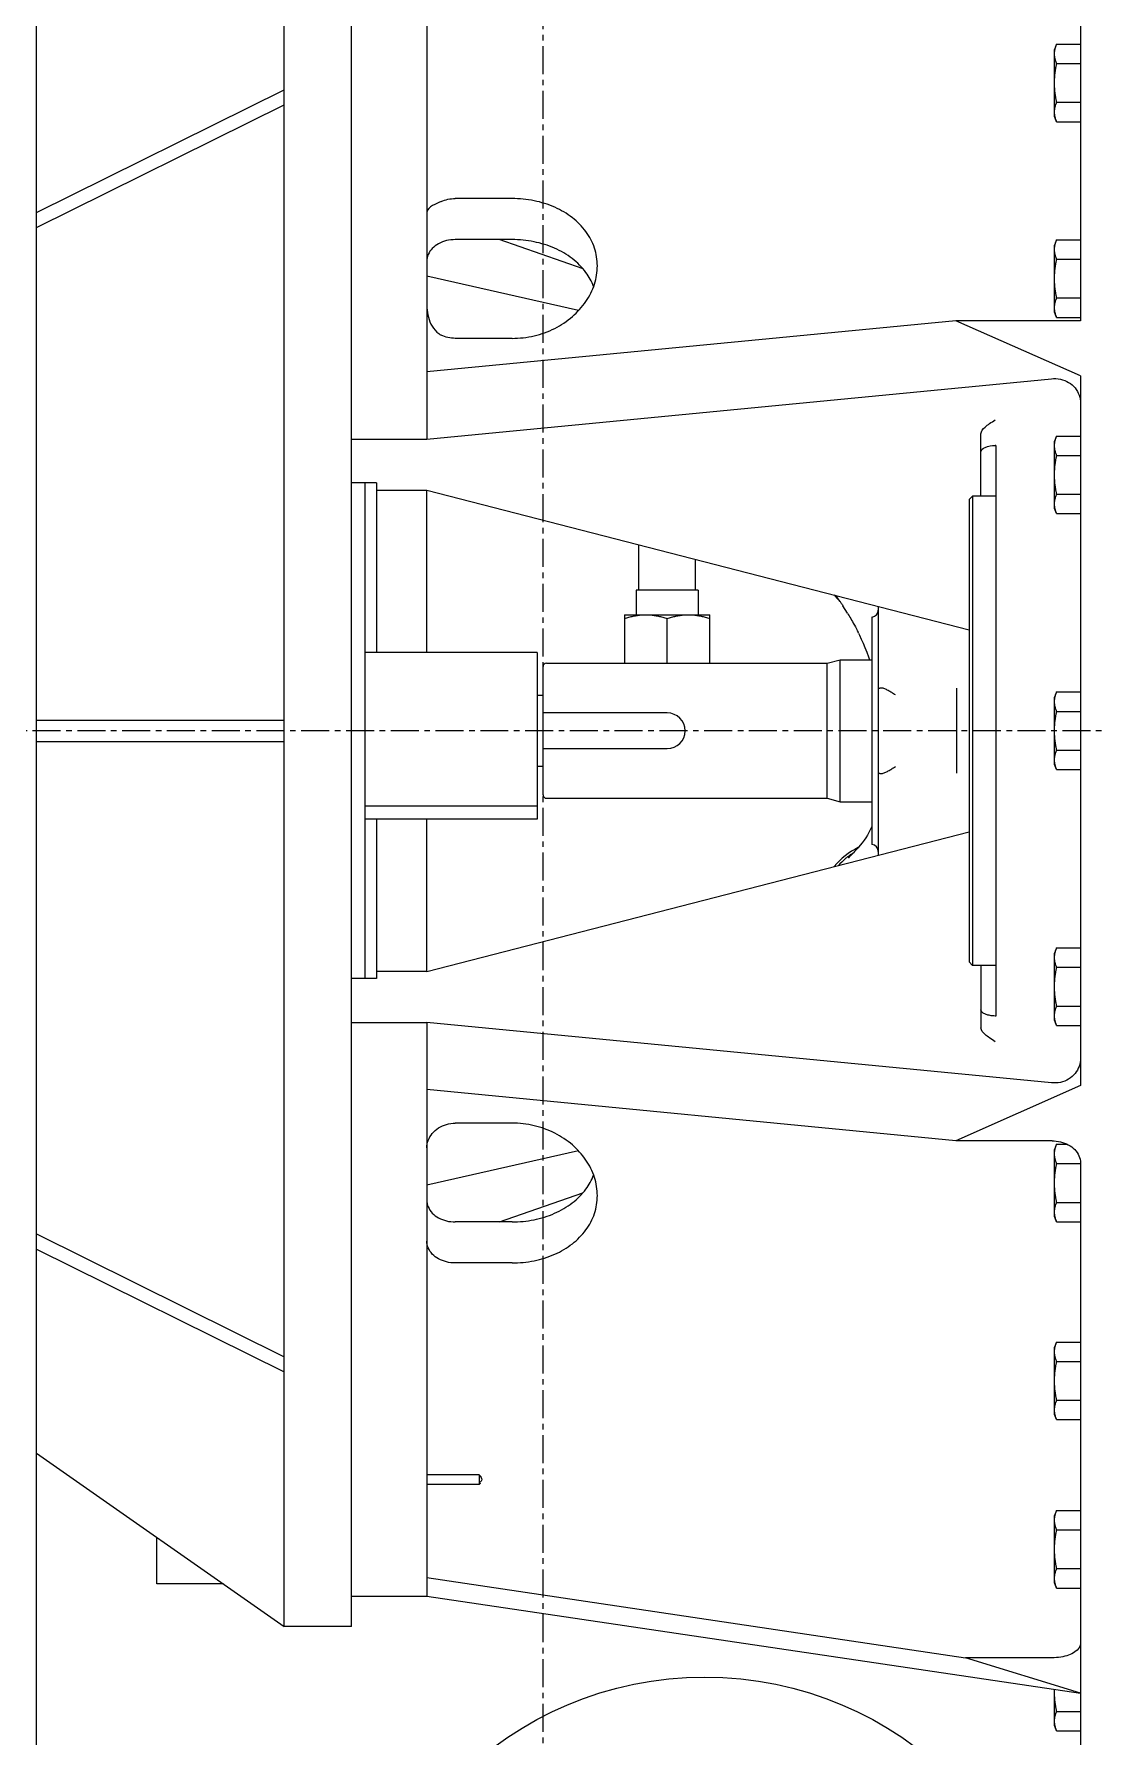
# Model space of a CAD drawing. Extents: x 0 to 160756, y 0 to 229247.
# Drawn here: x 95025 to 95500, y 88057 to 88817 of the extents above; entities that cross this region are included whole.
import ezdxf

# ---------------------------------------------------------------- set-up
doc = ezdxf.new("R2010")
doc.units = 0
doc.header["$LTSCALE"] = 10
doc.linetypes.add('XCM7Q30CDA-200K$0$xCUP-L40-M03-HVAC-EQ$0$xCUP-L40-M03-HVAC-EQ$0$XCUP-L40-HVAC-EQ$0$CENTER', pattern=[2, 1.25, -0.25, 0.25, -0.25])
doc.layers.add('XCM7Q30CDA-200K$0$xCUP-L40-M03-HVAC-EQ$0$xCUP-L40-M03-HVAC-EQ$0$XCUP-L40-HVAC-EQ$0$XCUP-L40-HVAC-機房EQ$0$U-CDA-EQ', color=3, linetype='Continuous', lineweight=25)

# ---------------------------------------------------------------- blocks, each defined once
blk = doc.blocks.new('XCM7Q30CDA-200K$0$xCUP-L40-M03-HVAC-EQ$0$xCUP-L40-M03-HVAC-EQ$0$XCUP-L40-HVAC-EQ$0$C700')
at = {"linetype": 'XCM7Q30CDA-200K$0$xCUP-L40-M03-HVAC-EQ$0$xCUP-L40-M03-HVAC-EQ$0$XCUP-L40-HVAC-EQ$0$CENTER'}
for p, q in [((0, -1797.64), (0, 2152.57)), ((-866.88, 126.86), (987.59, 126.86))]:
    blk.add_line(p, q, dxfattribs=at)
at = {"linetype": 'Continuous'}
for p, q in [((-525.54, 353.13), (525.54, 353.13)), ((-322.43, 353.13), (-399.87, 242.43)), ((-231.36, 353.13), (-286.12, 242.43)), ((-224.62, 353.13), (-279.39, 242.43)), ((-4.76, 353.13), (-4.76, 242.43)), ((4.76, 353.13), (4.76, 242.43)), ((224.62, 353.13), (279.39, 242.43)), ((231.36, 353.13), (286.12, 242.43)), ((-380.83, 299.36), (-360.05, 299.36)), ((-380.83, 269.65), (-380.83, 299.36)), ((-399.87, 212.47), (-399.87, 242.43)), ((-399.84, 242.43), (-286.1, 242.43)), ((-279.37, 242.43), (-4.76, 242.43)), ((4.76, 242.43), (279.37, 242.43)), ((286.1, 242.43), (399.84, 242.43)), ((-399.87, 212.47), (399.87, 212.47)), ((-386.25, 212.47), (-130.19, 212.47)), ((-386.25, 212.47), (-386.25, 178.76)), ((-130.19, 212.47), (-130.19, 178.76)), ((-110.65, 201.3), (-110.65, 212.47)), ((110.65, 206.48), (-110.65, 206.48)), ((-39.48, 129.5), (-39.48, 206.48)), ((-33.53, 206.48), (-33.53, 129.5)), ((34.99, 129.5), (34.99, 206.48)), ((110.65, 201.3), (110.65, 212.47)), ((130.19, 212.47), (386.25, 212.47)), ((130.19, 212.47), (130.19, 178.76)), ((-39.48, 201.3), (-110.65, 201.3)), ((-107.45, 178.76), (-107.45, 201.3)), ((110.65, 201.3), (34.99, 201.3)), ((107.45, 201.3), (107.45, 178.76)), ((-386.25, 178.76), (-429.64, -113.21)), ((-378.03, 178.76), (-413.79, -61.83)), ((-130.19, 178.76), (-386.25, 178.76)), ((-336.41, 155.35), (-336.41, 178.76)), ((-332.11, 155.35), (-332.11, 178.76)), ((-187.56, 110.99), (-202.89, 178.76)), ((-183.04, -57.58), (-160.19, 178.76)), ((-157.15, -100.22), (-130.19, 178.76)), ((-107.45, 178.76), (-39.48, 178.76)), ((-107.45, 178.76), (-45.1, -63.46)), ((34.99, 178.76), (107.45, 178.76)), ((107.45, 178.76), (45.1, -63.46)), ((386.25, 178.76), (130.19, 178.76)), ((130.19, 178.76), (157.15, -100.22)), ((183.04, -57.58), (160.19, 178.76)), ((187.56, 110.99), (202.89, 178.76)), ((-237.56, 140.68), (-237.56, 166.07)), ((-219.24, 140.68), (-219.24, 166.07)), ((-175.16, 140.68), (-175.16, 166.07)), ((175.16, 140.68), (175.16, 166.07)), ((219.24, 140.68), (219.24, 166.07)), ((237.56, 140.68), (237.56, 166.07)), ((-332.11, 155.35), (-336.41, 155.35)), ((-332.78, 154.83), (-332.95, 154.72)), ((-219.24, 146.28), (-206.27, 109.07)), ((206.15, 108.97), (219.24, 146.39)), ((34.98, 129.5), (-39.48, 129.5)), ((-15.87, 129.5), (-15.87, 126.86)), ((15.87, 129.5), (15.87, 126.86)), ((-30.14, 125.34), (-30.14, 0)), ((-28.62, 126.86), (28.62, 126.86)), ((-7.95, 126.86), (-7.95, 71.34)), ((7.95, 71.34), (7.95, 126.86)), ((30.14, 125.34), (30.14, 0)), ((51.8, 90.46), (30.14, 90.46)), ((51.8, 90.46), (51.8, 52.37)), ((62.69, 85.25), (51.8, 85.25)), ((62.69, 57.58), (62.69, 85.25)), ((62.69, 84.11), (83.09, 84.11)), ((30.14, 71.42), (50.1, 71.42)), ((62.69, 57.58), (51.8, 57.58)), ((62.69, 58.72), (76.55, 58.72)), ((30.14, 52.37), (51.8, 52.37)), ((-30.14, 0), (-31.73, -5.92)), ((-30.14, 0), (30.14, 0)), ((30.14, 0), (31.73, -5.92)), ((-31.73, -5.92), (31.73, -5.92)), ((-31.73, -5.92), (-31.73, -20.11)), ((31.73, -5.92), (31.73, -20.11)), ((52.47, -9.14), (55.8, -7.08)), ((57.91, -5.63), (57.63, -5.83)), ((-56.66, -9.55), (-56.74, -9.48)), ((-56.3, -9.94), (-56.66, -9.55)), ((-56.26, -9.24), (-56.33, -9.16)), ((-55.77, -10.5), (-56.3, -9.94)), ((-56.14, -9.4), (-56.26, -9.24)), ((-55.2, -11.08), (-55.77, -10.5)), ((-54.88, -11.4), (-55.2, -11.08)), ((-54.54, -11.73), (-54.87, -11.22)), ((-51.81, -14.26), (-51.81, -14.26)), ((43.54, -14.08), (44.04, -13.84)), ((47.18, -12.21), (46.36, -12.66)), ((48.06, -11.74), (47.18, -12.21)), ((-50.79, -20.11), (50.79, -20.11)), ((55.54, -22.9), (-55.54, -22.9)), ((-19.04, -23.64), (-19.04, -23.48)), ((-19.04, -23.64), (-19.04, -24.43)), ((-19.04, -23.73), (-19.04, -23.78)), ((-19.04, -23.78), (-19.04, -23.85)), ((19.04, -24.43), (19.04, -23.64)), ((19.04, -23.79), (19.04, -23.71)), ((19.04, -23.86), (19.04, -23.79)), ((-158.41, -113.21), (-183.04, -57.58)), ((-183.04, -100.52), (-183.04, -57.58)), ((-18.95, -57.94), (18.95, -57.94)), ((158.41, -113.21), (183.04, -57.58)), ((183.04, -113.21), (183.04, -57.58)), ((-429.64, -113.21), (-413.79, -61.83)), ((-413.79, -100.52), (-413.79, -61.83)), ((-104.73, -64.99), (-103.2, -63.46)), ((104.73, -64.99), (-104.73, -64.99)), ((-104.73, -75.4), (-104.73, -64.99)), ((103.2, -63.46), (-103.2, -63.46)), ((104.73, -64.99), (103.2, -63.46)), ((104.73, -75.4), (104.73, -64.99)), ((-104.73, -68.78), (-132.6, -68.78)), ((-127.33, -75.4), (-127.33, -75.13)), ((127.33, -75.4), (-127.33, -75.4)), ((93.67, -75.4), (-93.67, -75.4)), ((104.73, -68.78), (132.6, -68.78)), ((127.33, -75.4), (127.33, -75.13)), ((-446.38, -102.58), (-444.06, -101.61)), ((-446.38, -102.58), (-446.38, -113.21)), ((-444.06, -101.61), (-427.92, -101.61)), ((-437.72, -102.58), (-437.72, -113.21)), ((-382.66, -102.58), (-380.34, -101.61)), ((-382.66, -102.58), (-382.66, -113.21)), ((-380.34, -101.61), (-350.35, -101.61)), ((-374, -102.58), (-374, -113.21)), ((-356.69, -102.58), (-356.69, -113.21)), ((-348.03, -102.58), (-350.35, -101.61)), ((-348.03, -102.58), (-348.03, -113.21)), ((-307.5, -102.58), (-305.19, -101.61)), ((-307.5, -102.58), (-307.5, -113.21)), ((-305.19, -101.61), (-275.2, -101.61)), ((-298.85, -102.58), (-298.85, -113.21)), ((-281.54, -102.58), (-281.54, -113.21)), ((-272.88, -102.58), (-275.2, -101.61)), ((-272.88, -102.58), (-272.88, -113.21)), ((-219.15, -102.58), (-216.83, -101.61)), ((-219.15, -102.58), (-219.15, -113.21)), ((-216.83, -101.61), (-186.85, -101.61)), ((-210.5, -102.58), (-210.5, -113.21)), ((-193.18, -102.58), (-193.18, -113.21)), ((-184.53, -102.58), (-186.85, -101.61)), ((-184.53, -102.58), (-184.53, -107.19)), ((-131.56, -102.58), (-129.24, -101.61)), ((-131.56, -102.58), (-131.56, -113.21)), ((-129.24, -101.61), (-99.26, -101.61)), ((-122.91, -102.58), (-122.91, -113.21)), ((-105.59, -102.58), (-105.59, -113.21)), ((-96.94, -102.58), (-99.26, -101.61)), ((-96.94, -102.58), (-96.94, -113.21)), ((-17.31, -102.58), (-14.99, -101.61)), ((-17.31, -102.58), (-17.31, -113.21)), ((-14.99, -101.61), (14.99, -101.61)), ((-8.66, -102.58), (-8.66, -113.21)), ((8.66, -102.58), (8.66, -113.21)), ((17.31, -102.58), (14.99, -101.61)), ((17.31, -102.58), (17.31, -113.21)), ((96.94, -102.58), (99.26, -101.61)), ((96.94, -102.58), (96.94, -113.21)), ((99.26, -101.61), (129.24, -101.61)), ((105.59, -102.58), (105.59, -113.21)), ((122.91, -102.58), (122.91, -113.21)), ((131.56, -102.58), (129.24, -101.61)), ((131.56, -102.58), (131.56, -113.21)), ((184.53, -102.58), (186.85, -101.61)), ((184.53, -102.58), (184.53, -113.21)), ((186.85, -101.61), (216.83, -101.61)), ((193.18, -102.58), (193.18, -113.21)), ((210.5, -102.58), (210.5, -113.21)), ((219.15, -102.58), (216.83, -101.61)), ((219.15, -102.58), (219.15, -113.21)), ((271.86, -102.58), (274.18, -101.61)), ((271.86, -102.58), (271.86, -113.21)), ((274.18, -101.61), (304.17, -101.61)), ((280.52, -102.58), (280.52, -113.21)), ((297.83, -102.58), (297.83, -113.21)), ((306.49, -102.58), (304.17, -101.61)), ((306.49, -102.58), (306.49, -113.21)), ((-192.89, -113.21), (-558.58, -113.21)), ((158.41, -113.21), (-158.41, -113.21)), ((413.79, -113.21), (183.04, -113.21))]:
    blk.add_line(p, q, dxfattribs=at)
for points in [[(-335.88, 154.97), (-335.94, 155.01), (-335.99, 155.06), (-336.05, 155.1), (-336.1, 155.14), (-336.16, 155.18), (-336.22, 155.22), (-336.29, 155.26), (-336.35, 155.31), (-336.41, 155.35)], [(57.63, -5.83), (57.35, -6.04), (57.06, -6.24), (56.76, -6.45), (56.46, -6.66), (56.14, -6.87), (55.8, -7.08)], [(60.47, -3.75), (60.33, -3.84), (59.83, -4.21), (59.31, -4.59), (57.91, -5.63)], [(-52.63, -13.54), (-53.06, -13.15), (-53.51, -12.74), (-53.96, -12.31), (-54.42, -11.86), (-54.88, -11.4)], [(-51.81, -14.26), (-52.2, -13.92), (-52.63, -13.54)], [(-42.7, -20.11), (-43.07, -19.94), (-44.29, -19.34), (-45.47, -18.7), (-46.62, -18.03), (-47.73, -17.32), (-48.86, -16.55), (-50, -15.72), (-51.13, -14.82), (-51.81, -14.26)], [(43.54, -14.08), (42.71, -14.47), (40.93, -15.29)], [(45.22, -13.25), (44.63, -13.54), (44.04, -13.84)], [(46.36, -12.66), (45.79, -12.95), (45.22, -13.25)], [(52.47, -9.14), (51.9, -9.5), (51.29, -9.86), (50.68, -10.23), (50.05, -10.6), (49.41, -10.97), (48.76, -11.34), (48.06, -11.74)], [(40.93, -15.29), (39.06, -16.11), (37.1, -16.92), (35.04, -17.72), (32.93, -18.5), (31.73, -18.91)]]:
    blk.add_lwpolyline(points, dxfattribs=at)
blk.add_circle((-579.83, 54.61), 157.41, dxfattribs=at)
for centre, radius, start, end in [((-28.62, 125.34), 1.52, 90, 180), ((28.62, 125.34), 1.52, 0, 90), ((0, 71.34), 7.95, 180, 0), ((-80.74, -27.73), 31.74, 25.70904, 50.64521), ((80.74, -27.73), 31.74, 129.36343, 135.39677), ((-53.82, -19.86), 3.05, 270, 355.21981), ((53.82, -19.86), 3.05, 184.78019, 270)]:
    blk.add_arc(centre, radius, start, end, dxfattribs=at)
for points, knots in [([(-286.1, 242.47), (-284.98, 242.45), (-282.74, 242.42), (-280.49, 242.45), (-279.37, 242.47)], [0, 0, 0, 0, 3.3463, 6.732665, 6.732665, 6.732665, 6.732665]), ([(279.37, 242.47), (280.49, 242.45), (282.74, 242.42), (284.98, 242.45), (286.1, 242.47)], [0, 0, 0, 0, 3.386365, 6.732665, 6.732665, 6.732665, 6.732665]), ([(-237.56, 166.07), (-237.56, 167.38), (-237.25, 169.97), (-235.91, 173.53), (-233.77, 176.41), (-230.98, 178.31), (-228.83, 178.76), (-227.8, 178.76)], [0, 0, 0, 0, 3.942408, 7.752169, 11.273518, 14.547596, 17.653674, 17.653674, 17.653674, 17.653674]), ([(-209.55, 178.76), (-210.58, 178.76), (-212.72, 178.31), (-215.48, 176.4), (-217.61, 173.52), (-218.94, 169.97), (-219.24, 167.38), (-219.24, 166.07)], [0, 0, 0, 0, 3.090599, 6.350987, 9.863622, 13.669485, 17.610214, 17.610214, 17.610214, 17.610214]), ([(-186.2, 178.76), (-185.06, 178.76), (-182.7, 178.32), (-179.57, 176.44), (-177.1, 173.58), (-175.52, 170.01), (-175.16, 167.38), (-175.16, 166.07)], [0, 0, 0, 0, 3.442113, 7.023038, 10.737863, 14.61926, 18.570324, 18.570324, 18.570324, 18.570324]), ([(189.85, 178.76), (188.43, 178.76), (185.57, 178.46), (181.44, 177.07), (178.35, 174.94), (177.01, 173.1), (176.66, 172.41)], [0, 0, 0, 0, 4.270149, 8.543839, 12.978409, 15.282105, 15.282105, 15.282105, 15.282105]), ([(219.24, 166.07), (219.24, 167.38), (218.94, 169.97), (217.61, 173.52), (215.48, 176.4), (212.72, 178.31), (210.58, 178.76), (209.55, 178.76)], [0, 0, 0, 0, 3.94073, 7.746592, 11.259227, 14.519615, 17.610214, 17.610214, 17.610214, 17.610214]), ([(236.26, 172.41), (235.7, 173.68), (234.73, 175.98), (232.77, 178.76), (231.45, 178.76)], [0, 0, 0, 0, 4.167277, 8.134972, 8.134972, 8.134972, 8.134972]), ([(175.16, 166.07), (175.16, 167.17), (175.42, 169.36), (176.17, 171.44), (176.66, 172.41)], [0, 0, 0, 0, 3.301087, 6.565356, 6.565356, 6.565356, 6.565356]), ([(236.26, 172.41), (236.7, 171.43), (237.34, 169.34), (237.56, 167.16), (237.56, 166.07)], [0, 0, 0, 0, 3.219961, 6.511688, 6.511688, 6.511688, 6.511688]), ([(-333.71, 154.34), (-334.11, 154.21), (-334.97, 154.19), (-335.32, 154.87), (-335.41, 155.14)], [0, 0, 0, 0, 1.247475, 2.079965, 2.079965, 2.079965, 2.079965]), ([(-237.56, 140.68), (-237.56, 137.38), (-236.92, 130.85), (-234.06, 121.65), (-229.42, 113.65), (-223.18, 107.43), (-215.69, 103.48), (-210.21, 102.59), (-207.51, 102.59)], [0, 0, 0, 0, 9.888029, 19.522158, 28.704389, 37.363808, 45.606995, 53.694774, 53.694774, 53.694774, 53.694774]), ([(-219.24, 140.68), (-219.24, 137.4), (-218.61, 130.88), (-215.79, 121.69), (-211.18, 113.68), (-205.23, 107.7), (-200.55, 105.11), (-198.32, 104.26)], [0, 0, 0, 0, 9.841659, 19.485597, 28.65454, 37.291837, 44.462049, 44.462049, 44.462049, 44.462049]), ([(-207.51, 102.59), (-204.77, 102.59), (-199.11, 103.52), (-191.28, 107.44), (-184.49, 113.6), (-179.24, 121.56), (-175.92, 130.79), (-175.16, 137.38), (-175.16, 140.68)], [0, 0, 0, 0, 8.239363, 16.858144, 25.938619, 35.428096, 45.197746, 55.102292, 55.102292, 55.102292, 55.102292]), ([(175.16, 140.68), (175.16, 137.38), (175.92, 130.79), (179.24, 121.56), (184.49, 113.6), (191.28, 107.44), (199.11, 103.52), (204.77, 102.59), (207.51, 102.59)], [0, 0, 0, 0, 9.904546, 19.674196, 29.163673, 38.244148, 46.862929, 55.102292, 55.102292, 55.102292, 55.102292]), ([(198.32, 104.26), (200.55, 105.11), (205.23, 107.7), (211.18, 113.68), (215.79, 121.69), (218.61, 130.88), (219.24, 137.4), (219.24, 140.68)], [0, 0, 0, 0, 7.170212, 15.807509, 24.976452, 34.62039, 44.462049, 44.462049, 44.462049, 44.462049]), ([(207.51, 102.59), (210.21, 102.59), (215.69, 103.48), (223.18, 107.43), (229.42, 113.65), (234.06, 121.65), (236.92, 130.85), (237.56, 137.38), (237.56, 140.68)], [0, 0, 0, 0, 8.087778, 16.330966, 24.990385, 34.172615, 43.806745, 53.694774, 53.694774, 53.694774, 53.694774]), ([(50.1, 90.46), (50.32, 89.8), (50.71, 88.51), (51.19, 86.58), (51.54, 84.69), (51.75, 82.81), (51.8, 81.56), (51.8, 80.94)], [0, 0, 0, 0, 2.083036, 4.054181, 5.964309, 7.844216, 9.71271, 9.71271, 9.71271, 9.71271]), ([(51.8, 80.94), (51.8, 80.31), (51.75, 79.06), (51.54, 77.19), (51.19, 75.3), (50.71, 73.37), (50.32, 72.07), (50.1, 71.42)], [0, 0, 0, 0, 1.868888, 3.748999, 5.659089, 7.629735, 9.71271, 9.71271, 9.71271, 9.71271]), ([(50.1, 71.42), (50.32, 70.76), (50.71, 69.46), (51.19, 67.53), (51.54, 65.64), (51.75, 63.77), (51.8, 62.52), (51.8, 61.9)], [0, 0, 0, 0, 2.083036, 4.054181, 5.964309, 7.844216, 9.71271, 9.71271, 9.71271, 9.71271]), ([(51.8, 61.9), (51.8, 61.27), (51.75, 60.02), (51.54, 58.15), (51.19, 56.26), (50.71, 54.33), (50.32, 53.03), (50.1, 52.37)], [0, 0, 0, 0, 1.868888, 3.748999, 5.659089, 7.629735, 9.71271, 9.71271, 9.71271, 9.71271]), ([(-19.04, -23.48), (-19.04, -23.4), (-19.02, -23.23), (-18.92, -23.04), (-19, -22.9), (-19.04, -22.9)], [0, 0, 0, 0, 0.2563338, 0.5039485, 0.6135134, 0.6135134, 0.6135134, 0.6135134]), ([(-19.04, -24.43), (-19.04, -24.66), (-18.95, -25.15), (-18.68, -25.87), (-18.33, -26.61), (-17.92, -27.38), (-17.47, -28.15), (-16.99, -28.93), (-16.5, -29.72), (-16.16, -30.25), (-15.99, -30.52)], [0, 0, 0, 0, 0.693411, 1.468768, 2.302445, 3.171636, 4.067623, 4.985045, 5.917706, 6.865932, 6.865932, 6.865932, 6.865932]), ([(15.99, -30.52), (16.17, -30.25), (16.51, -29.71), (17.01, -28.9), (17.5, -28.1), (17.95, -27.31), (18.36, -26.55), (18.71, -25.8), (18.96, -25.11), (19.04, -24.64), (19.04, -24.43)], [0, 0, 0, 0, 0.966598, 1.920679, 2.857688, 3.769846, 4.64587, 5.46949, 6.217772, 6.866183, 6.866183, 6.866183, 6.866183]), ([(19.04, -22.9), (19, -22.9), (18.92, -23.04), (19.05, -23.28), (19.04, -23.5), (19.04, -23.64)], [0, 0, 0, 0, 0.1096535, 0.3571871, 0.7671039, 0.7671039, 0.7671039, 0.7671039]), ([(-138.8, -75.13), (-138.25, -74.29), (-137.22, -72.71), (-135.47, -70.38), (-133.75, -68.78), (-132.6, -68.78)], [0, 0, 0, 0, 3.00541, 5.58542, 9.041145, 9.041145, 9.041145, 9.041145]), ([(-127.27, -73.91), (-127.21, -73.2), (-126.88, -71.41), (-125.81, -68.78), (-124.53, -68.78)], [0, 0, 0, 0, 2.119439, 5.966227, 5.966227, 5.966227, 5.966227]), ([(124.53, -68.78), (125.41, -68.78), (127.07, -71.34), (127.33, -73.59), (127.33, -75.13)], [0, 0, 0, 0, 2.633413, 7.247799, 7.247799, 7.247799, 7.247799]), ([(132.6, -68.78), (133.75, -68.78), (135.47, -70.38), (137.22, -72.71), (138.25, -74.29), (138.8, -75.13)], [0, 0, 0, 0, 3.457205, 6.04065, 9.041083, 9.041083, 9.041083, 9.041083]), ([(-446.38, -102.58), (-446.27, -102.53), (-446.04, -102.44), (-445.7, -102.31), (-445.36, -102.19), (-445.02, -102.08), (-444.69, -101.99), (-444.36, -101.9), (-444.03, -101.83), (-443.7, -101.76), (-443.37, -101.71), (-443.04, -101.67), (-442.71, -101.64), (-442.38, -101.62), (-442.16, -101.61), (-442.05, -101.61)], [0, 0, 0, 0, 0.373871, 0.7385, 1.09539, 1.445899, 1.791187, 2.132285, 2.470092, 2.805371, 3.138764, 3.470805, 3.801927, 4.132484, 4.462773, 4.462773, 4.462773, 4.462773]), ([(-442.05, -101.61), (-441.94, -101.61), (-441.72, -101.62), (-441.39, -101.64), (-441.06, -101.67), (-440.73, -101.71), (-440.4, -101.76), (-440.07, -101.83), (-439.74, -101.9), (-439.41, -101.99), (-439.08, -102.08), (-438.75, -102.19), (-438.41, -102.31), (-438.07, -102.44), (-437.84, -102.53), (-437.72, -102.58)], [0, 0, 0, 0, 0.330296, 0.66086, 0.991988, 1.324035, 1.657432, 1.992713, 2.330519, 2.671611, 3.016891, 3.367389, 3.724274, 4.088898, 4.462773, 4.462773, 4.462773, 4.462773]), ([(-437.72, -102.58), (-437.49, -102.53), (-437.03, -102.44), (-436.35, -102.31), (-435.68, -102.19), (-435.01, -102.08), (-434.34, -101.99), (-433.68, -101.9), (-433.02, -101.83), (-432.37, -101.76), (-431.71, -101.71), (-431.05, -101.67), (-430.39, -101.64), (-429.73, -101.62), (-429.29, -101.61), (-429.07, -101.61)], [0, 0, 0, 0, 0.707744, 1.402415, 2.086664, 2.762875, 3.433051, 4.098922, 4.761941, 5.423249, 6.0837, 6.743873, 7.404091, 8.064468, 8.724964, 8.724964, 8.724964, 8.724964]), ([(-429.07, -101.61), (-428.85, -101.61), (-428.46, -101.62), (-428.08, -101.63), (-427.92, -101.63)], [0, 0, 0, 0, 0.66051, 1.150264, 1.150264, 1.150264, 1.150264]), ([(-407.45, -113.21), (-408.94, -113.21), (-411.24, -111.2), (-412.74, -107.82), (-413.61, -104.32), (-413.79, -101.81), (-413.79, -100.52)], [0, 0, 0, 0, 4.4849, 7.625982, 11.289316, 15.168417, 15.168417, 15.168417, 15.168417]), ([(-382.66, -102.58), (-382.54, -102.53), (-382.31, -102.44), (-381.97, -102.31), (-381.63, -102.19), (-381.3, -102.08), (-380.97, -101.99), (-380.64, -101.9), (-380.31, -101.83), (-379.98, -101.76), (-379.65, -101.71), (-379.32, -101.67), (-378.99, -101.64), (-378.66, -101.62), (-378.44, -101.61), (-378.33, -101.61)], [0, 0, 0, 0, 0.373871, 0.7385, 1.09539, 1.445899, 1.791187, 2.132285, 2.470092, 2.805371, 3.138764, 3.470805, 3.801927, 4.132484, 4.462773, 4.462773, 4.462773, 4.462773]), ([(-378.33, -101.61), (-378.22, -101.61), (-378, -101.62), (-377.67, -101.64), (-377.34, -101.67), (-377.01, -101.71), (-376.68, -101.76), (-376.35, -101.83), (-376.02, -101.9), (-375.69, -101.99), (-375.36, -102.08), (-375.02, -102.19), (-374.68, -102.31), (-374.34, -102.44), (-374.11, -102.53), (-374, -102.58)], [0, 0, 0, 0, 0.330296, 0.66086, 0.991988, 1.324035, 1.657432, 1.992713, 2.330519, 2.671611, 3.016891, 3.367389, 3.724274, 4.088898, 4.462773, 4.462773, 4.462773, 4.462773]), ([(-374, -102.58), (-373.77, -102.53), (-373.31, -102.44), (-372.63, -102.31), (-371.95, -102.19), (-371.28, -102.08), (-370.62, -101.99), (-369.96, -101.9), (-369.3, -101.83), (-368.64, -101.76), (-367.98, -101.71), (-367.32, -101.67), (-366.66, -101.64), (-366, -101.62), (-365.56, -101.61), (-365.34, -101.61)], [0, 0, 0, 0, 0.707744, 1.402415, 2.086664, 2.762875, 3.433051, 4.098922, 4.761941, 5.423249, 6.0837, 6.743873, 7.404091, 8.064468, 8.724964, 8.724964, 8.724964, 8.724964]), ([(-365.34, -101.61), (-365.12, -101.61), (-364.68, -101.62), (-364.02, -101.64), (-363.36, -101.67), (-362.7, -101.71), (-362.04, -101.76), (-361.39, -101.83), (-360.73, -101.9), (-360.07, -101.99), (-359.4, -102.08), (-358.73, -102.19), (-358.06, -102.31), (-357.38, -102.44), (-356.92, -102.53), (-356.69, -102.58)], [0, 0, 0, 0, 0.66051, 1.3209, 1.981131, 2.641315, 3.301773, 3.963084, 4.626102, 5.291963, 5.96212, 6.638309, 7.322549, 8.017213, 8.724964, 8.724964, 8.724964, 8.724964]), ([(-356.69, -102.58), (-356.57, -102.53), (-356.34, -102.44), (-356, -102.31), (-355.66, -102.19), (-355.33, -102.08), (-355, -101.99), (-354.67, -101.9), (-354.34, -101.83), (-354.01, -101.76), (-353.68, -101.71), (-353.35, -101.67), (-353.02, -101.64), (-352.69, -101.62), (-352.47, -101.61), (-352.36, -101.61)], [0, 0, 0, 0, 0.373871, 0.7385, 1.09539, 1.445899, 1.791187, 2.132285, 2.470092, 2.805371, 3.138764, 3.470805, 3.801927, 4.132484, 4.462773, 4.462773, 4.462773, 4.462773]), ([(-352.36, -101.61), (-352.25, -101.61), (-352.03, -101.62), (-351.7, -101.64), (-351.37, -101.67), (-351.04, -101.71), (-350.71, -101.76), (-350.38, -101.83), (-350.05, -101.9), (-349.72, -101.99), (-349.39, -102.08), (-349.05, -102.19), (-348.72, -102.31), (-348.37, -102.44), (-348.14, -102.53), (-348.03, -102.58)], [0, 0, 0, 0, 0.330296, 0.66086, 0.991988, 1.324035, 1.657432, 1.992713, 2.330519, 2.671611, 3.016891, 3.367389, 3.724274, 4.088898, 4.462773, 4.462773, 4.462773, 4.462773]), ([(-307.5, -102.58), (-307.39, -102.53), (-307.16, -102.44), (-306.82, -102.31), (-306.48, -102.19), (-306.15, -102.08), (-305.82, -101.99), (-305.49, -101.9), (-305.16, -101.83), (-304.83, -101.76), (-304.5, -101.71), (-304.17, -101.67), (-303.84, -101.64), (-303.51, -101.62), (-303.29, -101.61), (-303.18, -101.61)], [0, 0, 0, 0, 0.373871, 0.7385, 1.09539, 1.445899, 1.791187, 2.132285, 2.470092, 2.805371, 3.138764, 3.470805, 3.801927, 4.132484, 4.462773, 4.462773, 4.462773, 4.462773]), ([(-303.18, -101.61), (-303.07, -101.61), (-302.85, -101.62), (-302.52, -101.64), (-302.19, -101.67), (-301.86, -101.71), (-301.53, -101.76), (-301.2, -101.83), (-300.87, -101.9), (-300.54, -101.99), (-300.21, -102.08), (-299.87, -102.19), (-299.53, -102.31), (-299.19, -102.44), (-298.96, -102.53), (-298.85, -102.58)], [0, 0, 0, 0, 0.330296, 0.66086, 0.991988, 1.324035, 1.657432, 1.992713, 2.330519, 2.671611, 3.016891, 3.367389, 3.724274, 4.088898, 4.462773, 4.462773, 4.462773, 4.462773]), ([(-298.85, -102.58), (-298.62, -102.53), (-298.16, -102.44), (-297.48, -102.31), (-296.8, -102.19), (-296.13, -102.08), (-295.47, -101.99), (-294.81, -101.9), (-294.15, -101.83), (-293.49, -101.76), (-292.83, -101.71), (-292.17, -101.67), (-291.51, -101.64), (-290.85, -101.62), (-290.41, -101.61), (-290.19, -101.61)], [0, 0, 0, 0, 0.707744, 1.402415, 2.086664, 2.762875, 3.433051, 4.098922, 4.761941, 5.423249, 6.0837, 6.743873, 7.404091, 8.064468, 8.724964, 8.724964, 8.724964, 8.724964]), ([(-290.19, -101.61), (-289.97, -101.61), (-289.53, -101.62), (-288.87, -101.64), (-288.21, -101.67), (-287.55, -101.71), (-286.89, -101.76), (-286.24, -101.83), (-285.58, -101.9), (-284.92, -101.99), (-284.25, -102.08), (-283.58, -102.19), (-282.91, -102.31), (-282.23, -102.44), (-281.77, -102.53), (-281.54, -102.58)], [0, 0, 0, 0, 0.66051, 1.3209, 1.981131, 2.641315, 3.301773, 3.963084, 4.626102, 5.291963, 5.96212, 6.638309, 7.322549, 8.017213, 8.724964, 8.724964, 8.724964, 8.724964]), ([(-281.54, -102.58), (-281.42, -102.53), (-281.19, -102.44), (-280.85, -102.31), (-280.51, -102.19), (-280.18, -102.08), (-279.85, -101.99), (-279.52, -101.9), (-279.19, -101.83), (-278.86, -101.76), (-278.53, -101.71), (-278.2, -101.67), (-277.87, -101.64), (-277.54, -101.62), (-277.32, -101.61), (-277.21, -101.61)], [0, 0, 0, 0, 0.373871, 0.7385, 1.09539, 1.445899, 1.791187, 2.132285, 2.470092, 2.805371, 3.138764, 3.470805, 3.801927, 4.132484, 4.462773, 4.462773, 4.462773, 4.462773]), ([(-277.21, -101.61), (-277.1, -101.61), (-276.88, -101.62), (-276.55, -101.64), (-276.22, -101.67), (-275.89, -101.71), (-275.56, -101.76), (-275.23, -101.83), (-274.9, -101.9), (-274.57, -101.99), (-274.24, -102.08), (-273.9, -102.19), (-273.56, -102.31), (-273.22, -102.44), (-272.99, -102.53), (-272.88, -102.58)], [0, 0, 0, 0, 0.330296, 0.66086, 0.991988, 1.324035, 1.657432, 1.992713, 2.330519, 2.671611, 3.016891, 3.367389, 3.724274, 4.088898, 4.462773, 4.462773, 4.462773, 4.462773]), ([(-219.15, -102.58), (-219.04, -102.53), (-218.81, -102.44), (-218.47, -102.31), (-218.13, -102.19), (-217.8, -102.08), (-217.46, -101.99), (-217.13, -101.9), (-216.8, -101.83), (-216.47, -101.76), (-216.14, -101.71), (-215.81, -101.67), (-215.48, -101.64), (-215.15, -101.62), (-214.93, -101.61), (-214.82, -101.61)], [0, 0, 0, 0, 0.373871, 0.7385, 1.09539, 1.445899, 1.791187, 2.132285, 2.470092, 2.805371, 3.138764, 3.470805, 3.801927, 4.132484, 4.462773, 4.462773, 4.462773, 4.462773]), ([(-214.82, -101.61), (-214.71, -101.61), (-214.49, -101.62), (-214.16, -101.64), (-213.83, -101.67), (-213.5, -101.71), (-213.17, -101.76), (-212.85, -101.83), (-212.52, -101.9), (-212.19, -101.99), (-211.85, -102.08), (-211.52, -102.19), (-211.18, -102.31), (-210.84, -102.44), (-210.61, -102.53), (-210.5, -102.58)], [0, 0, 0, 0, 0.330296, 0.66086, 0.991988, 1.324035, 1.657432, 1.992713, 2.330519, 2.671611, 3.016891, 3.367389, 3.724274, 4.088898, 4.462773, 4.462773, 4.462773, 4.462773]), ([(-210.5, -102.58), (-210.26, -102.53), (-209.81, -102.44), (-209.12, -102.31), (-208.45, -102.19), (-207.78, -102.08), (-207.12, -101.99), (-206.46, -101.9), (-205.8, -101.83), (-205.14, -101.76), (-204.48, -101.71), (-203.82, -101.67), (-203.16, -101.64), (-202.5, -101.62), (-202.06, -101.61), (-201.84, -101.61)], [0, 0, 0, 0, 0.707744, 1.402415, 2.086664, 2.762875, 3.433051, 4.098922, 4.761941, 5.423249, 6.0837, 6.743873, 7.404091, 8.064468, 8.724964, 8.724964, 8.724964, 8.724964]), ([(-201.84, -101.61), (-201.62, -101.61), (-201.18, -101.62), (-200.52, -101.64), (-199.86, -101.67), (-199.2, -101.71), (-198.54, -101.76), (-197.88, -101.83), (-197.22, -101.9), (-196.56, -101.99), (-195.9, -102.08), (-195.23, -102.19), (-194.56, -102.31), (-193.87, -102.44), (-193.41, -102.53), (-193.18, -102.58)], [0, 0, 0, 0, 0.66051, 1.3209, 1.981131, 2.641315, 3.301773, 3.963084, 4.626102, 5.291963, 5.96212, 6.638309, 7.322549, 8.017213, 8.724964, 8.724964, 8.724964, 8.724964]), ([(-193.18, -102.58), (-193.07, -102.53), (-192.84, -102.44), (-192.5, -102.31), (-192.16, -102.19), (-191.83, -102.08), (-191.49, -101.99), (-191.16, -101.9), (-190.83, -101.83), (-190.5, -101.76), (-190.18, -101.71), (-189.85, -101.67), (-189.52, -101.64), (-189.19, -101.62), (-188.97, -101.61), (-188.86, -101.61)], [0, 0, 0, 0, 0.373871, 0.7385, 1.09539, 1.445899, 1.791187, 2.132285, 2.470092, 2.805371, 3.138764, 3.470805, 3.801927, 4.132484, 4.462773, 4.462773, 4.462773, 4.462773]), ([(-183.04, -100.52), (-183.04, -101.77), (-183.33, -104.3), (-184.63, -107.81), (-186.77, -110.73), (-189.59, -112.72), (-191.81, -113.21), (-192.89, -113.21)], [0, 0, 0, 0, 3.772247, 7.545701, 11.108672, 14.473456, 17.703705, 17.703705, 17.703705, 17.703705]), ([(-188.86, -101.61), (-188.74, -101.61), (-188.52, -101.62), (-188.19, -101.64), (-187.86, -101.67), (-187.53, -101.71), (-187.21, -101.76), (-186.88, -101.83), (-186.55, -101.9), (-186.22, -101.99), (-185.88, -102.08), (-185.55, -102.19), (-185.21, -102.31), (-184.87, -102.44), (-184.64, -102.53), (-184.53, -102.58)], [0, 0, 0, 0, 0.330296, 0.66086, 0.991988, 1.324035, 1.657432, 1.992713, 2.330519, 2.671611, 3.016891, 3.367389, 3.724274, 4.088898, 4.462773, 4.462773, 4.462773, 4.462773]), ([(-146.12, -113.21), (-147.37, -113.21), (-149.87, -112.8), (-153.2, -110.94), (-155.72, -107.99), (-157.15, -104.27), (-157.29, -101.56), (-157.15, -100.22)], [0, 0, 0, 0, 3.722534, 7.449284, 11.2085, 15.133821, 19.197059, 19.197059, 19.197059, 19.197059]), ([(-131.56, -102.58), (-131.45, -102.53), (-131.22, -102.44), (-130.88, -102.31), (-130.54, -102.19), (-130.2, -102.08), (-129.87, -101.99), (-129.54, -101.9), (-129.21, -101.83), (-128.88, -101.76), (-128.55, -101.71), (-128.22, -101.67), (-127.89, -101.64), (-127.56, -101.62), (-127.34, -101.61), (-127.23, -101.61)], [0, 0, 0, 0, 0.373871, 0.7385, 1.09539, 1.445899, 1.791187, 2.132285, 2.470092, 2.805371, 3.138764, 3.470805, 3.801927, 4.132484, 4.462773, 4.462773, 4.462773, 4.462773]), ([(-127.23, -101.61), (-127.12, -101.61), (-126.9, -101.62), (-126.57, -101.64), (-126.24, -101.67), (-125.91, -101.71), (-125.58, -101.76), (-125.25, -101.83), (-124.92, -101.9), (-124.59, -101.99), (-124.26, -102.08), (-123.93, -102.19), (-123.59, -102.31), (-123.25, -102.44), (-123.02, -102.53), (-122.91, -102.58)], [0, 0, 0, 0, 0.330296, 0.66086, 0.991988, 1.324035, 1.657432, 1.992713, 2.330519, 2.671611, 3.016891, 3.367389, 3.724274, 4.088898, 4.462773, 4.462773, 4.462773, 4.462773]), ([(-122.91, -102.58), (-122.67, -102.53), (-122.22, -102.44), (-121.53, -102.31), (-120.86, -102.19), (-120.19, -102.08), (-119.53, -101.99), (-118.86, -101.9), (-118.21, -101.83), (-117.55, -101.76), (-116.89, -101.71), (-116.23, -101.67), (-115.57, -101.64), (-114.91, -101.62), (-114.47, -101.61), (-114.25, -101.61)], [0, 0, 0, 0, 0.707744, 1.402415, 2.086664, 2.762875, 3.433051, 4.098922, 4.761941, 5.423249, 6.0837, 6.743873, 7.404091, 8.064468, 8.724964, 8.724964, 8.724964, 8.724964]), ([(-114.25, -101.61), (-114.03, -101.61), (-113.59, -101.62), (-112.93, -101.64), (-112.27, -101.67), (-111.61, -101.71), (-110.95, -101.76), (-110.29, -101.83), (-109.63, -101.9), (-108.97, -101.99), (-108.31, -102.08), (-107.64, -102.19), (-106.97, -102.31), (-106.28, -102.44), (-105.82, -102.53), (-105.59, -102.58)], [0, 0, 0, 0, 0.66051, 1.3209, 1.981131, 2.641315, 3.301773, 3.963084, 4.626102, 5.291963, 5.96212, 6.638309, 7.322549, 8.017213, 8.724964, 8.724964, 8.724964, 8.724964]), ([(-105.59, -102.58), (-105.48, -102.53), (-105.25, -102.44), (-104.91, -102.31), (-104.57, -102.19), (-104.24, -102.08), (-103.9, -101.99), (-103.57, -101.9), (-103.24, -101.83), (-102.91, -101.76), (-102.58, -101.71), (-102.25, -101.67), (-101.92, -101.64), (-101.59, -101.62), (-101.37, -101.61), (-101.26, -101.61)], [0, 0, 0, 0, 0.373871, 0.7385, 1.09539, 1.445899, 1.791187, 2.132285, 2.470092, 2.805371, 3.138764, 3.470805, 3.801927, 4.132484, 4.462773, 4.462773, 4.462773, 4.462773]), ([(-101.26, -101.61), (-101.15, -101.61), (-100.93, -101.62), (-100.6, -101.64), (-100.27, -101.67), (-99.94, -101.71), (-99.61, -101.76), (-99.29, -101.83), (-98.96, -101.9), (-98.63, -101.99), (-98.29, -102.08), (-97.96, -102.19), (-97.62, -102.31), (-97.28, -102.44), (-97.05, -102.53), (-96.94, -102.58)], [0, 0, 0, 0, 0.330296, 0.66086, 0.991988, 1.324035, 1.657432, 1.992713, 2.330519, 2.671611, 3.016891, 3.367389, 3.724274, 4.088898, 4.462773, 4.462773, 4.462773, 4.462773]), ([(-17.31, -102.58), (-17.2, -102.53), (-16.97, -102.44), (-16.63, -102.31), (-16.29, -102.19), (-15.96, -102.08), (-15.62, -101.99), (-15.29, -101.9), (-14.96, -101.83), (-14.63, -101.76), (-14.3, -101.71), (-13.98, -101.67), (-13.65, -101.64), (-13.31, -101.62), (-13.09, -101.61), (-12.98, -101.61)], [0, 0, 0, 0, 0.373871, 0.7385, 1.09539, 1.445899, 1.791187, 2.132285, 2.470092, 2.805371, 3.138764, 3.470805, 3.801927, 4.132484, 4.462773, 4.462773, 4.462773, 4.462773]), ([(-12.98, -101.61), (-12.87, -101.61), (-12.65, -101.62), (-12.32, -101.64), (-11.99, -101.67), (-11.66, -101.71), (-11.33, -101.76), (-11.01, -101.83), (-10.68, -101.9), (-10.35, -101.99), (-10.01, -102.08), (-9.68, -102.19), (-9.34, -102.31), (-9, -102.44), (-8.77, -102.53), (-8.66, -102.58)], [0, 0, 0, 0, 0.330296, 0.66086, 0.991988, 1.324035, 1.657432, 1.992713, 2.330519, 2.671611, 3.016891, 3.367389, 3.724274, 4.088898, 4.462773, 4.462773, 4.462773, 4.462773]), ([(-8.66, -102.58), (-8.43, -102.53), (-7.97, -102.44), (-7.28, -102.31), (-6.61, -102.19), (-5.94, -102.08), (-5.28, -101.99), (-4.62, -101.9), (-3.96, -101.83), (-3.3, -101.76), (-2.64, -101.71), (-1.98, -101.67), (-1.32, -101.64), (-0.66, -101.62), (-0.22, -101.61), (0, -101.61)], [0, 0, 0, 0, 0.707744, 1.402415, 2.086664, 2.762875, 3.433051, 4.098922, 4.761941, 5.423249, 6.0837, 6.743873, 7.404091, 8.064468, 8.724964, 8.724964, 8.724964, 8.724964]), ([(0, -101.61), (0.22, -101.61), (0.66, -101.62), (1.32, -101.64), (1.98, -101.67), (2.64, -101.71), (3.3, -101.76), (3.96, -101.83), (4.62, -101.9), (5.28, -101.99), (5.94, -102.08), (6.61, -102.19), (7.28, -102.31), (7.97, -102.44), (8.43, -102.53), (8.66, -102.58)], [0, 0, 0, 0, 0.66051, 1.3209, 1.981131, 2.641315, 3.301773, 3.963084, 4.626102, 5.291963, 5.96212, 6.638309, 7.322549, 8.017213, 8.724964, 8.724964, 8.724964, 8.724964]), ([(8.66, -102.58), (8.77, -102.53), (9, -102.44), (9.34, -102.31), (9.68, -102.19), (10.01, -102.08), (10.35, -101.99), (10.68, -101.9), (11.01, -101.83), (11.33, -101.76), (11.66, -101.71), (11.99, -101.67), (12.32, -101.64), (12.65, -101.62), (12.87, -101.61), (12.98, -101.61)], [0, 0, 0, 0, 0.373871, 0.7385, 1.09539, 1.445899, 1.791187, 2.132285, 2.470092, 2.805371, 3.138764, 3.470805, 3.801927, 4.132484, 4.462773, 4.462773, 4.462773, 4.462773]), ([(12.98, -101.61), (13.09, -101.61), (13.31, -101.62), (13.65, -101.64), (13.98, -101.67), (14.3, -101.71), (14.63, -101.76), (14.96, -101.83), (15.29, -101.9), (15.62, -101.99), (15.96, -102.08), (16.29, -102.19), (16.63, -102.31), (16.97, -102.44), (17.2, -102.53), (17.31, -102.58)], [0, 0, 0, 0, 0.330296, 0.66086, 0.991988, 1.324035, 1.657432, 1.992713, 2.330519, 2.671611, 3.016891, 3.367389, 3.724274, 4.088898, 4.462773, 4.462773, 4.462773, 4.462773]), ([(96.94, -102.58), (97.05, -102.53), (97.28, -102.44), (97.62, -102.31), (97.96, -102.19), (98.29, -102.08), (98.63, -101.99), (98.96, -101.9), (99.29, -101.83), (99.61, -101.76), (99.94, -101.71), (100.27, -101.67), (100.6, -101.64), (100.93, -101.62), (101.15, -101.61), (101.26, -101.61)], [0, 0, 0, 0, 0.373871, 0.7385, 1.09539, 1.445899, 1.791187, 2.132285, 2.470092, 2.805371, 3.138764, 3.470805, 3.801927, 4.132484, 4.462773, 4.462773, 4.462773, 4.462773]), ([(101.26, -101.61), (101.37, -101.61), (101.59, -101.62), (101.92, -101.64), (102.25, -101.67), (102.58, -101.71), (102.91, -101.76), (103.24, -101.83), (103.57, -101.9), (103.9, -101.99), (104.24, -102.08), (104.57, -102.19), (104.91, -102.31), (105.25, -102.44), (105.48, -102.53), (105.59, -102.58)], [0, 0, 0, 0, 0.330296, 0.66086, 0.991988, 1.324035, 1.657432, 1.992713, 2.330519, 2.671611, 3.016891, 3.367389, 3.724274, 4.088898, 4.462773, 4.462773, 4.462773, 4.462773]), ([(105.59, -102.58), (105.82, -102.53), (106.28, -102.44), (106.97, -102.31), (107.64, -102.19), (108.31, -102.08), (108.97, -101.99), (109.63, -101.9), (110.29, -101.83), (110.95, -101.76), (111.61, -101.71), (112.27, -101.67), (112.93, -101.64), (113.59, -101.62), (114.03, -101.61), (114.25, -101.61)], [0, 0, 0, 0, 0.707744, 1.402415, 2.086664, 2.762875, 3.433051, 4.098922, 4.761941, 5.423249, 6.0837, 6.743873, 7.404091, 8.064468, 8.724964, 8.724964, 8.724964, 8.724964]), ([(114.25, -101.61), (114.47, -101.61), (114.91, -101.62), (115.57, -101.64), (116.23, -101.67), (116.89, -101.71), (117.55, -101.76), (118.21, -101.83), (118.86, -101.9), (119.53, -101.99), (120.19, -102.08), (120.86, -102.19), (121.53, -102.31), (122.22, -102.44), (122.67, -102.53), (122.91, -102.58)], [0, 0, 0, 0, 0.66051, 1.3209, 1.981131, 2.641315, 3.301773, 3.963084, 4.626102, 5.291963, 5.96212, 6.638309, 7.322549, 8.017213, 8.724964, 8.724964, 8.724964, 8.724964]), ([(122.91, -102.58), (123.02, -102.53), (123.25, -102.44), (123.59, -102.31), (123.93, -102.19), (124.26, -102.08), (124.59, -101.99), (124.92, -101.9), (125.25, -101.83), (125.58, -101.76), (125.91, -101.71), (126.24, -101.67), (126.57, -101.64), (126.9, -101.62), (127.12, -101.61), (127.23, -101.61)], [0, 0, 0, 0, 0.373871, 0.7385, 1.09539, 1.445899, 1.791187, 2.132285, 2.470092, 2.805371, 3.138764, 3.470805, 3.801927, 4.132484, 4.462773, 4.462773, 4.462773, 4.462773]), ([(127.23, -101.61), (127.34, -101.61), (127.56, -101.62), (127.89, -101.64), (128.22, -101.67), (128.55, -101.71), (128.88, -101.76), (129.21, -101.83), (129.54, -101.9), (129.87, -101.99), (130.2, -102.08), (130.54, -102.19), (130.88, -102.31), (131.22, -102.44), (131.45, -102.53), (131.56, -102.58)], [0, 0, 0, 0, 0.330296, 0.66086, 0.991988, 1.324035, 1.657432, 1.992713, 2.330519, 2.671611, 3.016891, 3.367389, 3.724274, 4.088898, 4.462773, 4.462773, 4.462773, 4.462773]), ([(157.15, -100.22), (157.29, -101.56), (157.15, -104.27), (155.72, -107.99), (153.2, -110.94), (149.87, -112.8), (147.37, -113.21), (146.12, -113.21)], [0, 0, 0, 0, 4.063238, 7.988558, 11.747775, 15.474525, 19.197059, 19.197059, 19.197059, 19.197059]), ([(184.53, -102.58), (184.64, -102.53), (184.87, -102.44), (185.21, -102.31), (185.55, -102.19), (185.88, -102.08), (186.22, -101.99), (186.55, -101.9), (186.88, -101.83), (187.21, -101.76), (187.53, -101.71), (187.86, -101.67), (188.19, -101.64), (188.52, -101.62), (188.74, -101.61), (188.86, -101.61)], [0, 0, 0, 0, 0.373871, 0.7385, 1.09539, 1.445899, 1.791187, 2.132285, 2.470092, 2.805371, 3.138764, 3.470805, 3.801927, 4.132484, 4.462773, 4.462773, 4.462773, 4.462773]), ([(188.86, -101.61), (188.97, -101.61), (189.19, -101.62), (189.52, -101.64), (189.85, -101.67), (190.18, -101.71), (190.5, -101.76), (190.83, -101.83), (191.16, -101.9), (191.49, -101.99), (191.83, -102.08), (192.16, -102.19), (192.5, -102.31), (192.84, -102.44), (193.07, -102.53), (193.18, -102.58)], [0, 0, 0, 0, 0.330296, 0.66086, 0.991988, 1.324035, 1.657432, 1.992713, 2.330519, 2.671611, 3.016891, 3.367389, 3.724274, 4.088898, 4.462773, 4.462773, 4.462773, 4.462773]), ([(193.18, -102.58), (193.41, -102.53), (193.87, -102.44), (194.56, -102.31), (195.23, -102.19), (195.9, -102.08), (196.56, -101.99), (197.22, -101.9), (197.88, -101.83), (198.54, -101.76), (199.2, -101.71), (199.86, -101.67), (200.52, -101.64), (201.18, -101.62), (201.62, -101.61), (201.84, -101.61)], [0, 0, 0, 0, 0.707744, 1.402415, 2.086664, 2.762875, 3.433051, 4.098922, 4.761941, 5.423249, 6.0837, 6.743873, 7.404091, 8.064468, 8.724964, 8.724964, 8.724964, 8.724964]), ([(201.84, -101.61), (202.06, -101.61), (202.5, -101.62), (203.16, -101.64), (203.82, -101.67), (204.48, -101.71), (205.14, -101.76), (205.8, -101.83), (206.46, -101.9), (207.12, -101.99), (207.78, -102.08), (208.45, -102.19), (209.12, -102.31), (209.81, -102.44), (210.26, -102.53), (210.5, -102.58)], [0, 0, 0, 0, 0.66051, 1.3209, 1.981131, 2.641315, 3.301773, 3.963084, 4.626102, 5.291963, 5.96212, 6.638309, 7.322549, 8.017213, 8.724964, 8.724964, 8.724964, 8.724964]), ([(210.5, -102.58), (210.61, -102.53), (210.84, -102.44), (211.18, -102.31), (211.52, -102.19), (211.85, -102.08), (212.19, -101.99), (212.52, -101.9), (212.85, -101.83), (213.17, -101.76), (213.5, -101.71), (213.83, -101.67), (214.16, -101.64), (214.49, -101.62), (214.71, -101.61), (214.82, -101.61)], [0, 0, 0, 0, 0.373871, 0.7385, 1.09539, 1.445899, 1.791187, 2.132285, 2.470092, 2.805371, 3.138764, 3.470805, 3.801927, 4.132484, 4.462773, 4.462773, 4.462773, 4.462773]), ([(214.82, -101.61), (214.93, -101.61), (215.15, -101.62), (215.48, -101.64), (215.81, -101.67), (216.14, -101.71), (216.47, -101.76), (216.8, -101.83), (217.13, -101.9), (217.46, -101.99), (217.8, -102.08), (218.13, -102.19), (218.47, -102.31), (218.81, -102.44), (219.04, -102.53), (219.15, -102.58)], [0, 0, 0, 0, 0.330296, 0.66086, 0.991988, 1.324035, 1.657432, 1.992713, 2.330519, 2.671611, 3.016891, 3.367389, 3.724274, 4.088898, 4.462773, 4.462773, 4.462773, 4.462773]), ([(271.86, -102.58), (271.98, -102.53), (272.21, -102.44), (272.55, -102.31), (272.89, -102.19), (273.22, -102.08), (273.55, -101.99), (273.88, -101.9), (274.21, -101.83), (274.54, -101.76), (274.87, -101.71), (275.2, -101.67), (275.53, -101.64), (275.86, -101.62), (276.08, -101.61), (276.19, -101.61)], [0, 0, 0, 0, 0.373871, 0.7385, 1.09539, 1.445899, 1.791187, 2.132285, 2.470092, 2.805371, 3.138764, 3.470805, 3.801927, 4.132484, 4.462773, 4.462773, 4.462773, 4.462773]), ([(276.19, -101.61), (276.3, -101.61), (276.52, -101.62), (276.85, -101.64), (277.18, -101.67), (277.51, -101.71), (277.84, -101.76), (278.17, -101.83), (278.5, -101.9), (278.83, -101.99), (279.16, -102.08), (279.5, -102.19), (279.83, -102.31), (280.18, -102.44), (280.4, -102.53), (280.52, -102.58)], [0, 0, 0, 0, 0.330296, 0.66086, 0.991988, 1.324035, 1.657432, 1.992713, 2.330519, 2.671611, 3.016891, 3.367389, 3.724274, 4.088898, 4.462773, 4.462773, 4.462773, 4.462773]), ([(280.52, -102.58), (280.75, -102.53), (281.21, -102.44), (281.89, -102.31), (282.57, -102.19), (283.24, -102.08), (283.9, -101.99), (284.56, -101.9), (285.22, -101.83), (285.88, -101.76), (286.54, -101.71), (287.2, -101.67), (287.86, -101.64), (288.52, -101.62), (288.96, -101.61), (289.18, -101.61)], [0, 0, 0, 0, 0.707744, 1.402415, 2.086664, 2.762875, 3.433051, 4.098922, 4.761941, 5.423249, 6.0837, 6.743873, 7.404091, 8.064468, 8.724964, 8.724964, 8.724964, 8.724964]), ([(289.18, -101.61), (289.4, -101.61), (289.84, -101.62), (290.5, -101.64), (291.16, -101.67), (291.82, -101.71), (292.47, -101.76), (293.13, -101.83), (293.79, -101.9), (294.45, -101.99), (295.12, -102.08), (295.79, -102.19), (296.46, -102.31), (297.14, -102.44), (297.6, -102.53), (297.83, -102.58)], [0, 0, 0, 0, 0.66051, 1.3209, 1.981131, 2.641315, 3.301773, 3.963084, 4.626102, 5.291963, 5.96212, 6.638309, 7.322549, 8.017213, 8.724964, 8.724964, 8.724964, 8.724964]), ([(297.83, -102.58), (297.95, -102.53), (298.18, -102.44), (298.52, -102.31), (298.86, -102.19), (299.19, -102.08), (299.52, -101.99), (299.85, -101.9), (300.18, -101.83), (300.51, -101.76), (300.84, -101.71), (301.17, -101.67), (301.5, -101.64), (301.83, -101.62), (302.05, -101.61), (302.16, -101.61)], [0, 0, 0, 0, 0.373871, 0.7385, 1.09539, 1.445899, 1.791187, 2.132285, 2.470092, 2.805371, 3.138764, 3.470805, 3.801927, 4.132484, 4.462773, 4.462773, 4.462773, 4.462773]), ([(302.16, -101.61), (302.27, -101.61), (302.49, -101.62), (302.82, -101.64), (303.15, -101.67), (303.48, -101.71), (303.81, -101.76), (304.14, -101.83), (304.47, -101.9), (304.8, -101.99), (305.13, -102.08), (305.47, -102.19), (305.8, -102.31), (306.15, -102.44), (306.37, -102.53), (306.49, -102.58)], [0, 0, 0, 0, 0.330296, 0.66086, 0.991988, 1.324035, 1.657432, 1.992713, 2.330519, 2.671611, 3.016891, 3.367389, 3.724274, 4.088898, 4.462773, 4.462773, 4.462773, 4.462773])]:
    blk.add_open_spline(points, degree=3, knots=knots, dxfattribs=at)
blk.add_open_spline([(-4.76, 242.47), (-3.17, 242.45), (0, 242.42), (3.17, 242.45), (4.76, 242.47)], degree=3, dxfattribs=at)
for points, start_tangent, end_tangent in [([(-332.95, 154.72), (-333.71, 154.34)], (-0.847678, -0.530512), (-0.944484, -0.328559)), ([(-332.11, 155.35), (-332.78, 154.83)], (-0.754011, -0.656862), (-0.827897, -0.560881)), ([(-57.14, -8.14), (-60.13, -5.06)], (-0.642788, 0.766044), (-0.744213, 0.667943)), ([(-56.33, -9.16), (-57.14, -8.14)], (-0.610552, 0.791976), (-0.642788, 0.766044)), ([(-55.22, -10.68), (-56.14, -9.4)], (-0.56038, 0.828236), (-0.602768, 0.797916)), ([(-54.87, -11.22), (-55.22, -10.68)], (-0.542353, 0.840151), (-0.56038, 0.828236)), ([(-127.33, -75.13), (-127.27, -73.91)], (0, 1), (0.093019, 0.995664))]:
    blk.add_spline(points, degree=3, dxfattribs=dict(at, start_tangent=start_tangent, end_tangent=end_tangent))
blk = doc.blocks.new('XCM7Q30CDA-200K')
at = {"layer": 'XCM7Q30CDA-200K$0$xCUP-L40-M03-HVAC-EQ$0$xCUP-L40-M03-HVAC-EQ$0$XCUP-L40-HVAC-EQ$0$XCUP-L40-HVAC-機房EQ$0$U-CDA-EQ', "rotation": 90}
blk.add_blockref('XCM7Q30CDA-200K$0$xCUP-L40-M03-HVAC-EQ$0$xCUP-L40-M03-HVAC-EQ$0$XCUP-L40-HVAC-EQ$0$C700', (95378.85, 88505.91), dxfattribs=at)

msp = doc.modelspace()

# ---------------------------------------------------------------- block references
msp.add_blockref('XCM7Q30CDA-200K', (0, 0))

doc.saveas('drawing.dxf')
